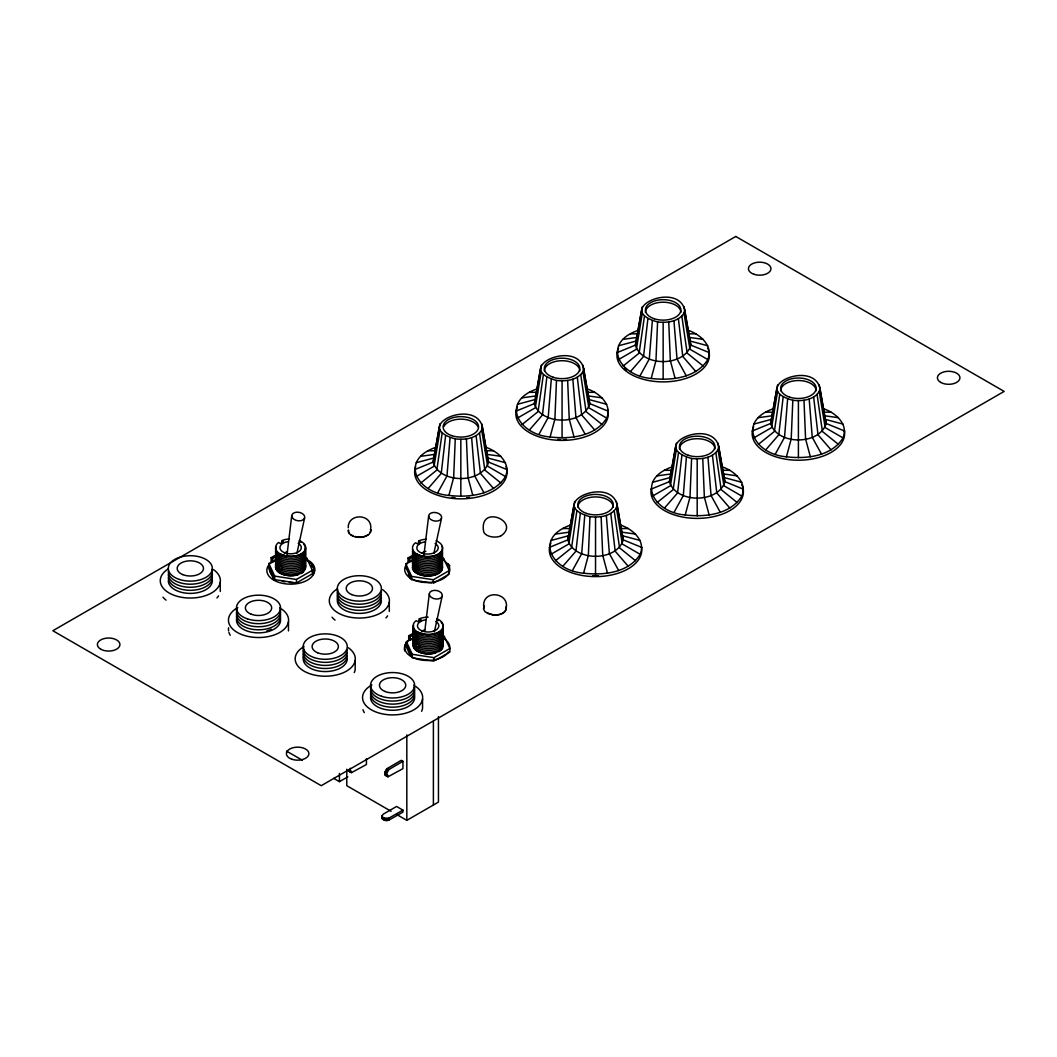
<?xml version="1.0" encoding="UTF-8"?>
<svg xmlns="http://www.w3.org/2000/svg" width="1057" height="1057" viewBox="0 0 1057 1057"><rect width="100%" height="100%" fill="white"/><g stroke="black" fill="none" stroke-linecap="round" stroke-linejoin="round"><path stroke-width="1.5" d="M483.617 605.582C483.459 588.987 510.28 592.686 506.026 608.7A11.27 6.514 0 0 1 492.298 614.844L485.123 611.897L483.525 609.109L484.41 605.912M439.276 426.869L433.106 462.094C439.606 484.027 482.071 484.027 488.572 462.094L482.415 426.869C475.227 397.485 410.195 426.328 455.263 438.893L453.664 477.553L448.881 495.416C417.053 493.024 398.449 459.927 436.369 447.137M540.497 368.417L534.34 403.642C540.84 425.588 583.305 425.588 589.806 403.642L583.636 368.417C576.448 339.033 511.416 367.876 556.484 380.454L554.899 419.114L550.102 436.977C518.287 434.572 499.67 401.475 537.59 388.685M573.977 504.638L567.807 539.863C574.308 561.795 616.773 561.795 623.273 539.863L617.116 504.638C609.929 475.254 544.897 504.097 589.965 516.662L588.366 555.321L583.583 573.185C551.754 570.793 533.151 537.696 571.071 524.906M641.586 309.899L635.416 345.124C641.916 367.07 684.381 367.07 690.882 345.124L684.725 309.899C677.537 280.515 612.505 309.357 657.573 321.936L655.974 360.596L651.191 378.459C619.362 376.054 600.759 342.957 638.679 330.167M675.608 446.424L669.438 481.648C675.938 503.594 718.416 503.594 724.917 481.648L718.747 446.424C711.559 417.039 646.527 445.882 691.595 458.461L689.996 497.12L685.213 514.97C653.398 512.579 634.781 479.482 672.701 466.692M776.829 388.249L770.672 423.474C777.172 445.407 819.637 445.407 826.138 423.474L819.968 388.249C812.78 358.852 747.748 387.708 792.816 400.273L791.217 438.932L786.434 456.796C754.619 454.404 736.002 421.307 773.922 408.517M450.057 437.651L446.979 475.954L437.73 492.747M551.292 379.212L548.2 417.515L538.964 434.308M584.759 515.42L581.68 553.723L572.432 570.516M652.367 320.694L649.289 358.997L640.04 375.79M686.389 457.205L683.311 495.522L674.062 512.315M787.61 399.031L784.532 437.334L775.283 454.127M445.592 435.669L441.231 473.417L428.164 488.506M546.813 377.23L542.466 414.965L529.385 430.067M580.293 513.438L575.933 551.186L562.866 566.275M647.901 318.712L643.541 356.447L630.474 371.549M681.924 455.237L677.563 492.972L664.496 508.073M783.145 397.049L778.784 434.797L765.717 449.886M287.028 554.661L291.719 515.856M423.936 554.925L428.64 516.12M424.769 631.227L429.274 594.034M500.384 536.203A11.27 6.514 0 0 1 483.485 530.561C479.601 503.608 522.211 522.237 500.225 536.375M442.156 433.093L436.818 470.101L420.818 482.983M543.39 374.654L538.053 411.649L522.039 424.544M576.871 510.861L571.533 547.87L555.52 560.752M644.479 316.135L639.141 353.13L623.128 366.026M678.502 452.647L673.164 489.655L657.15 502.537M779.722 394.472L774.385 431.481L758.371 444.363M348.242 527.773C347.74 513.266 371.284 513.266 370.796 527.773M440.003 430.093L434.057 466.229L416.194 476.548M541.237 371.641L535.278 407.791L517.428 418.11M574.704 507.862L568.758 544.011L550.895 554.317M642.312 313.123L636.367 349.272L618.504 359.578M676.348 449.648L670.389 485.797L652.526 496.103M777.569 391.473L771.61 427.609L753.747 437.928M414.621 469.638L433.106 462.094L440.003 423.646M535.555 397.947L541.237 365.193M549.323 547.407L567.807 539.863L574.704 501.414M616.931 352.681L635.416 345.124L642.312 306.675M650.953 489.193L669.438 481.648L676.348 443.2M752.174 431.018L770.672 423.474L777.569 385.025M296.925 553.234L304.548 518.26A6.58 4.281 9.6 0 0 296.594 512.183A6.58 4.281 9.6 0 0 293.608 519.093A6.58 4.281 9.6 0 0 304.548 518.26M433.832 553.498L441.456 518.525A6.58 4.281 9.6 0 0 433.515 512.447A6.58 4.281 9.6 0 0 430.516 519.357A6.58 4.281 9.6 0 0 441.456 518.525M434.48 631.412L442.09 596.439A6.58 4.281 9.6 0 0 434.15 590.361A6.58 4.281 9.6 0 0 431.15 597.271A6.58 4.281 9.6 0 0 442.09 596.439M349.418 533.151A11.27 6.514 0 0 1 348.546 529.953L348.242 530.852A11.27 6.514 0 0 0 365.154 536.48L369.276 534.102L371.033 530.363A11.27 6.514 0 0 0 370.584 528.751M381.96 815.964L383.281 814.128L396.573 806.451L402.942 810.138L402.942 812.106L388.725 820.192C385.845 821.302 380.797 819.915 381.96 815.964L382.119 818.607M381.96 817.933L382.119 817.259M448.881 495.416C468.78 497.768 493.923 495.112 505.497 476.548L487.634 466.229L481.675 430.093L482.415 426.869M505.497 476.548C511.337 462.636 497.398 450.85 485.322 447.137M483.617 608.647L484 606.956M550.102 436.977C570 439.329 595.144 436.66 606.718 418.11L588.855 407.791L582.909 371.641L583.636 368.417M606.718 418.11C612.571 404.197 598.632 392.398 586.556 388.685M583.583 573.185C603.481 575.537 628.624 572.881 640.198 554.317L622.335 544.011L616.376 507.862L617.116 504.638M651.191 378.459C671.089 380.811 696.233 378.142 707.807 359.578L689.944 349.272L683.985 313.123L684.725 309.899M640.198 554.317C646.038 540.404 632.099 528.619 620.023 524.906M707.807 359.578C713.647 345.679 699.708 333.88 687.631 330.167M685.213 514.97C705.111 517.322 730.255 514.667 741.829 496.103L723.966 485.797L718.007 449.648L718.747 446.424M741.829 496.103C747.669 482.203 733.73 470.405 721.654 466.692M786.434 456.796C806.332 459.148 831.476 456.479 843.05 437.928L825.187 427.609L819.241 391.473L819.968 388.249M843.05 437.928C848.903 424.016 834.964 412.217 822.875 408.517M350.382 768.254L350.065 771.227L351.558 772.614L366.435 764.515L366.435 758.622M384.88 772.482L387.126 768.584L401.237 760.313L402.942 761.291L402.942 768.65L388.064 776.75L385.197 775.098L384.88 772.482L386.571 773.473L387.404 776.551M386.571 773.473L388.831 769.562L402.942 761.291M370.412 532.53L370.796 530.852A11.27 6.514 0 0 0 370.412 529.161M455.263 438.893C464.538 439.989 476.284 438.747 481.675 430.093M556.484 380.454C565.772 381.551 577.505 380.309 582.909 371.641M657.573 321.936C666.861 323.032 678.594 321.79 683.985 313.123M589.965 516.662C599.253 517.758 610.986 516.516 616.376 507.862M691.595 458.461C700.883 459.557 712.616 458.315 718.007 449.648M792.816 400.273C802.104 401.369 813.837 400.127 819.241 391.473M414.503 567.794L415.573 566.935M414.503 569.551L415.573 568.692M414.516 568.124L415.586 567.318L417.304 568.309M271.147 561.611L271.147 557.66L274.569 555.691L276.088 556.563L276.088 560.078L270.024 563.579M271.147 557.66L272.666 558.545L276.088 556.563M306.53 560.078L306.53 557.752L312.344 570.291L312.344 573.806L296.436 582.988L274.714 579.619L268.888 567.081L268.888 563.566L276.842 558.981M268.888 563.566L274.714 576.118L296.436 579.474L312.344 570.291M408.055 557.937L411.477 555.956L412.996 556.841L409.574 558.809L408.055 557.937L408.055 561.875M410.975 578.496L405.796 567.345L405.796 563.843L412.428 560.012M410.724 561.663L412.996 560.342M405.796 563.843L411.622 576.382L433.357 579.751L449.265 570.555L443.438 558.017L443.438 560.355M408.702 639.789L408.702 635.852L412.111 633.87L413.631 634.755L413.631 638.256L410.222 640.225L410.222 636.724L413.631 634.755M411.609 656.41L406.43 645.259L406.43 641.744L414.384 637.16M406.43 641.744L412.256 654.296L433.991 657.652L449.899 648.47L444.072 635.931M435.312 660.4L449.899 651.984L449.899 648.47M333.735 778.362L339.442 781.665L347.845 776.816M396.811 814.577L406.826 820.351L438.444 802.104L438.444 716.606M382.119 816.638L384.22 818.224L388.725 818.224L402.942 810.138M368.219 534.868L366.105 535.939A11.27 6.514 0 0 1 355.284 536.533M281.704 541.99L283.091 541.316M419.246 620.168L420.646 619.508M419.246 621.926L420.646 621.252M418.612 544.315L418.612 541.012L420.012 540.391A15.036 8.681 0 0 1 426.222 539.268M419.259 622.229L419.259 618.926L420.646 618.305A15.036 8.681 0 0 1 428.164 617.143M515.842 411.199L534.34 403.642L535.278 399.506L517.428 404.289M618.504 345.771L636.367 340.988M416.194 462.728L434.057 457.945M753.747 424.108L771.61 419.325M652.526 482.296L670.389 477.513M550.895 540.497L568.758 535.714M351.452 771.2L349.193 771.425L348.361 770.249L350.065 771.227M387.959 775.349L385.699 775.574M623.128 339.337L637.53 337.342M522.039 397.855L536.454 395.86M420.818 456.294L435.22 454.312M758.371 417.674L772.786 415.692M657.15 475.861L671.565 473.866M555.52 534.062L569.921 532.081M630.474 333.814L638.639 333.814M689.296 333.814L695.836 333.814M529.385 392.332L537.564 392.332M586.582 392.332L594.761 392.332M765.717 412.151L773.883 412.151M824.552 412.151L831.079 412.151M428.164 450.771L436.33 450.771M485.361 450.771L493.527 450.771M664.496 470.325L671.036 470.325M721.693 470.325L729.858 470.325M562.866 528.54L571.031 528.54M621.688 528.54L628.228 528.54M688.768 337.342L703.182 339.337M824.024 415.692L838.426 417.674M587.692 395.86L602.107 397.855M722.803 473.866L737.205 475.861M486.458 454.312L500.873 456.294M621.159 532.081L635.574 534.062M413.168 580.134L431.798 583.015M683.985 306.675L689.944 340.988L707.807 345.771M819.241 385.025L825.187 419.325L843.05 424.108M582.909 365.193L588.855 399.506L606.718 404.289M718.007 443.2L723.966 477.513L741.829 482.296M505.497 462.728L487.634 457.945L481.675 423.646M616.376 501.414L622.335 535.714L640.198 540.497M709.379 352.681L690.882 345.124L689.944 340.988M844.622 431.018L826.138 423.474L825.187 419.325M608.29 411.199L589.806 403.642L588.855 399.506M743.401 489.193L724.917 481.648L723.966 477.513M507.069 469.638L488.572 462.094L487.951 459.333M641.771 547.407L623.273 539.863L622.335 535.714M412.494 560.051A15.049 8.985 -1.8 0 0 416.894 566.327A2.154 1.387 53 0 1 418.598 568.825L420.012 569.472A15.049 8.364 1.7 0 0 442.566 562.694M276.088 557.449A15.049 8.985 -1.8 0 0 279.986 566.05A2.154 1.387 53 0 1 281.69 568.56L283.104 569.208A15.049 8.364 1.7 0 0 299.778 568.943A15.049 8.364 1.7 0 0 305.143 560.25M413.644 635.627A15.049 8.985 -1.8 0 0 417.541 644.242A2.154 1.387 53 0 1 419.246 646.739L420.646 647.386A15.049 8.364 1.7 0 0 437.321 647.122A15.049 8.364 1.7 0 0 442.685 638.428M487.303 613.377L494.887 615.161A11.27 6.514 0 0 0 505.775 610.325L505.761 607.075M418.612 541.012L420.342 542.003L417.304 543.76L415.586 542.769L414.516 543.575A15.036 8.681 0 0 0 419.642 555.295A15.036 8.681 0 0 0 440.095 552.679A15.036 8.681 0 0 0 436.145 540.801M419.259 618.926L420.977 619.917L417.938 621.675L416.22 620.684L415.15 621.49A15.036 8.681 0 0 0 420.276 633.209A15.036 8.681 0 0 0 440.729 630.593A15.036 8.681 0 0 0 436.792 618.715M408.702 635.852L410.222 636.724M387.126 768.584L388.831 769.562M386.36 769.39L388.064 770.381M385.699 770.355L387.404 771.346M385.197 771.412L386.902 772.403M384.88 774.398L386.571 775.376M385.197 775.098L388.064 776.75M348.691 770.949L351.558 772.614M349.193 771.425L350.898 772.403M391.09 811.274L346.775 785.681L346.775 769.245M286.539 751.117L302.276 760.194M442.566 564.438A15.049 8.364 1.7 0 1 433.291 571.982A15.049 8.364 1.7 0 1 416.894 569.829A2.154 1.07 66.1 0 1 415.586 567.094L414.503 566.261A15.049 8.985 -1.8 0 1 412.494 561.809M442.685 640.172A15.049 8.364 1.7 0 1 435.695 649.447A15.049 8.364 1.7 0 1 417.541 647.743A2.154 1.07 66.1 0 1 416.233 645.008L415.15 644.175A15.049 8.985 -1.8 0 1 413.644 637.384M305.143 561.994A15.049 8.364 1.7 0 1 298.14 571.269A15.049 8.364 1.7 0 1 279.986 569.564A2.154 1.07 66.1 0 1 278.678 566.829L277.595 565.997A15.049 8.985 -1.8 0 1 276.088 559.206M838.426 444.363L822.425 431.481L817.087 394.472M703.182 366.026L687.169 353.13L681.831 316.135M737.205 502.537L721.191 489.655L715.853 452.647M602.107 424.544L586.093 411.649L580.755 374.654M635.574 560.752L619.561 547.87L614.223 510.861M500.873 482.983L484.859 470.101L479.521 433.093M831.079 449.886L818.012 434.797L813.652 397.049M695.836 371.549L682.769 356.447L678.409 318.712M729.858 508.073L716.791 492.972L712.431 455.237M594.761 430.067L581.68 414.965L577.32 377.23M628.228 566.275L615.161 551.186L610.801 513.438M493.527 488.506L480.459 473.417L476.099 435.669M821.514 454.127L812.265 437.334L809.186 399.031M686.27 375.79L677.022 358.997L673.943 320.694M720.293 512.315L711.044 495.522L707.965 457.205M585.182 434.308L575.933 417.515L572.854 379.212M618.662 570.516L609.413 553.723L606.335 515.42M483.961 492.747L474.712 475.954L471.633 437.651M408.385 574.678L410.327 578.853M406.43 647.016L410.314 655.38M268.888 568.825L274.067 579.976M810.362 456.796L805.579 438.932L803.981 400.273M675.119 378.459L670.336 360.596L668.737 321.936M709.141 514.97L704.358 497.12L702.76 458.461M574.03 436.977L569.247 419.114L567.649 380.454M607.511 573.185L602.728 555.321L601.129 516.662M472.809 495.416L468.026 477.553L466.428 438.893M798.405 400.695L798.405 457.707M697.184 458.883L697.184 515.882M663.149 322.359L663.149 379.357M595.54 517.084L595.54 574.096M562.073 380.877L562.073 437.889M460.839 439.316L460.839 496.328M449.265 570.555L449.265 574.07L433.357 583.253L433.357 579.751M433.991 657.652L433.991 661.167L412.256 657.798L412.256 654.296M433.396 721.165L433.396 805.011M422.549 699.113L422.549 708.322A30.058 17.361 0 0 1 421.624 711.295M415.586 567.318L415.586 569.657M411.622 576.382L411.622 579.897M409.574 558.809L409.574 562.311M406.826 734.866L406.826 820.351M389.293 602.252L389.293 611.448M388.725 818.224L388.725 820.192M387.642 818.488L387.642 820.443M386.466 818.567L386.466 820.536M385.303 818.488L385.303 820.443M384.22 818.224L384.22 820.192M382.568 817.272L382.568 819.241M355.178 660.414L355.178 669.623A30.058 17.361 0 0 1 354.24 672.596M339.442 773.433L339.442 781.665M296.436 579.474L296.436 582.988M288.469 621.727L288.469 630.923M274.714 576.118L274.714 579.619M272.666 558.545L272.666 562.047M220.266 582.248L220.266 591.458M352.853 535.701A11.27 6.514 0 0 1 350.858 534.551M444.521 561.161A22.554 13.014 0 0 1 449.04 572.894M448.445 573.977A22.554 13.014 0 0 1 415.15 580.504A22.554 13.014 0 0 1 411.318 560.329M306.002 559.206A22.554 13.014 0 0 1 312.7 575.034M292.274 582.552A22.554 13.014 0 0 1 289.327 582.433M285.033 581.852A22.554 13.014 0 0 1 282.285 581.205M272.746 576.039A22.554 13.014 0 0 1 271.081 573.977M270.486 572.894A22.554 13.014 0 0 1 269.72 569.525M448.445 651.918A22.554 13.014 0 0 1 434.506 659.793M433.093 660.044A22.554 13.014 0 0 1 408.24 654.455A22.554 13.014 0 0 1 409.984 639.089M444.521 639.089A22.554 13.014 0 0 1 449.806 647.465M435.101 543.536A10.702 6.183 0 0 1 433.661 552.97A10.702 6.183 0 0 1 417.832 550.525A10.702 6.183 0 0 1 424.755 541.937M442.051 546.482A15.049 8.364 1.7 0 1 435.048 555.757A15.049 8.364 1.7 0 1 416.894 554.053M422.007 553.088A6.368 3.673 0 0 1 425.879 551.371M418.598 568.825A2.154 1.387 53 0 1 416.894 569.829A15.049 8.985 -1.8 0 1 412.494 563.566M415.586 567.094A2.154 1.07 66.1 0 1 416.894 566.327A15.049 8.364 1.7 0 0 433.291 568.481A15.049 8.364 1.7 0 0 442.566 560.937M416.207 565.997A2.154 1.242 60 0 0 416.352 568.719A2.154 1.242 60 0 0 418.598 569.498L418.744 569.155A2.154 1.242 60 0 0 418.347 567.239L418.043 566.777A2.154 1.242 60 0 0 417.277 566.103M435.735 621.45A10.702 6.183 0 0 1 434.308 630.884A10.702 6.183 0 0 1 418.466 628.439A10.702 6.183 0 0 1 425.403 619.851M422.02 631.888A6.368 3.673 0 0 1 424.98 629.655M433.687 631.003A6.368 3.673 0 0 1 434.321 631.888M441.192 622.348A15.049 8.364 1.7 0 1 437.321 633.09A15.049 8.364 1.7 0 1 417.541 631.954M419.246 646.739A2.154 1.387 53 0 1 417.541 647.743A15.049 8.985 -1.8 0 1 413.644 639.141M416.233 645.008A2.154 1.07 66.1 0 1 417.541 644.242A15.049 8.364 1.7 0 0 435.695 645.946A15.049 8.364 1.7 0 0 442.685 636.671M417.911 644.017A2.154 1.242 60 0 0 416.603 645.893A2.154 1.242 60 0 0 419.233 647.399L419.378 647.069A2.154 1.242 60 0 0 418.995 645.153L418.678 644.691A2.154 1.242 60 0 0 418.308 644.308M298.18 543.272A10.702 6.183 0 0 1 296.753 552.705A10.702 6.183 0 0 1 280.911 550.248A10.702 6.183 0 0 1 287.848 541.673M299.237 540.537A15.036 8.681 0 0 1 303.174 552.415A15.036 8.681 0 0 1 282.721 555.031A15.036 8.681 0 0 1 277.595 543.298L278.665 542.492L280.382 543.496L283.421 541.739L281.704 540.748L283.104 540.127A15.036 8.681 0 0 1 289.314 538.991M284.465 553.709A6.368 3.673 0 0 1 287.438 551.477M303.636 544.17A15.049 8.364 1.7 0 1 299.778 554.912A15.049 8.364 1.7 0 1 279.986 553.776M281.69 568.56A2.154 1.387 53 0 1 279.986 569.564A15.049 8.985 -1.8 0 1 276.088 560.95M278.678 566.829A2.154 1.07 66.1 0 1 279.986 566.05A15.049 8.364 1.7 0 0 298.14 567.768A15.049 8.364 1.7 0 0 305.143 558.492M415.692 686.429A30.058 17.361 0 0 1 412.362 710.634A30.058 17.361 0 0 1 370.373 709.234A30.058 17.361 0 0 1 371.892 684.962M364.335 712.643A30.058 17.361 0 0 1 362.987 709.709M413.882 688.12A22.025 12.71 0 0 1 392.609 704.121A22.025 12.71 0 0 1 371.337 688.12M413.882 691.186A22.025 12.71 0 0 1 392.609 707.186A22.025 12.71 0 0 1 371.337 691.186M413.882 685.055A22.025 12.71 0 0 1 392.609 701.055A22.025 12.71 0 0 1 371.337 685.055M413.882 694.251A22.025 12.71 0 0 1 392.609 710.264A22.025 12.71 0 0 1 371.337 694.251M271.358 629.232A20.294 11.719 0 0 1 266.853 630.844M281.611 609.043A30.058 17.361 0 0 1 278.282 633.249A30.058 17.361 0 0 1 236.292 631.848A30.058 17.361 0 0 1 237.812 607.577M230.241 635.257A30.058 17.361 0 0 1 228.907 632.324M228.576 630.831A30.058 17.361 0 0 1 228.589 627.792M279.801 610.735A22.025 12.71 0 0 1 258.529 626.735A22.025 12.71 0 0 1 237.257 610.735M279.801 613.8A22.025 12.71 0 0 1 258.529 629.8A22.025 12.71 0 0 1 237.257 613.8M279.801 607.656A22.025 12.71 0 0 1 258.529 623.67A22.025 12.71 0 0 1 237.257 607.656M279.801 616.865A22.025 12.71 0 0 1 258.529 632.866A22.025 12.71 0 0 1 237.257 616.865M348.321 647.73A30.058 17.361 0 0 1 345.48 671.684A30.058 17.361 0 0 1 303.914 671.089A30.058 17.361 0 0 1 303.134 647.082M347.251 652.711A22.025 12.71 0 0 1 322.359 665.315A22.025 12.71 0 0 1 303.967 649.421M347.251 655.776A22.025 12.71 0 0 1 322.359 668.381A22.025 12.71 0 0 1 303.967 652.486M347.251 649.645A22.025 12.71 0 0 1 322.359 662.25A22.025 12.71 0 0 1 303.967 646.356M347.251 658.855A22.025 12.71 0 0 1 322.359 671.459A22.025 12.71 0 0 1 303.967 655.565M213.408 569.564A30.058 17.361 0 0 1 210.568 593.519A30.058 17.361 0 0 1 169.001 592.924A30.058 17.361 0 0 1 168.222 568.917M218.535 595.884A30.058 17.361 0 0 1 216.949 597.958M166.028 600.112A30.058 17.361 0 0 1 163.029 597.179M212.008 572.339A22.025 12.71 0 0 1 192.242 587.216A22.025 12.71 0 0 1 168.301 574.546M212.008 575.404A22.025 12.71 0 0 1 192.242 590.282A22.025 12.71 0 0 1 168.301 577.624M212.008 569.274A22.025 12.71 0 0 1 192.242 584.151A22.025 12.71 0 0 1 168.301 571.48M212.008 578.483A22.025 12.71 0 0 1 192.242 593.347A22.025 12.71 0 0 1 168.301 580.689M382.436 589.568A30.058 17.361 0 0 1 379.595 613.522A30.058 17.361 0 0 1 338.029 612.915A30.058 17.361 0 0 1 337.249 588.921M387.562 615.874A30.058 17.361 0 0 1 385.977 617.949M335.056 620.115A30.058 17.361 0 0 1 332.057 617.182M381.366 594.549A22.025 12.71 0 0 1 357.425 607.207A22.025 12.71 0 0 1 337.659 592.343M381.366 597.615A22.025 12.71 0 0 1 357.425 610.285A22.025 12.71 0 0 1 337.659 595.408M381.366 591.484A22.025 12.71 0 0 1 357.425 604.142A22.025 12.71 0 0 1 337.659 589.264M381.366 600.68A22.025 12.71 0 0 1 357.425 613.351A22.025 12.71 0 0 1 337.659 598.473M305.143 564.689A15.036 8.681 0 0 1 290.622 575.616A15.036 8.681 0 0 1 276.088 564.689M303.636 571.824A15.049 8.364 1.7 0 1 301.258 573.515M298.14 574.77A15.049 8.364 1.7 0 1 279.986 573.066A15.036 8.958 -1.6 0 1 276.088 564.491M311.207 565.323A23.782 13.728 0 0 1 312.964 567.503M313.585 568.64A23.782 13.728 0 0 1 314.299 570.991M307.428 560.725A23.782 13.728 0 0 1 309.265 578.959A23.782 13.728 0 0 1 278.136 582.116A23.782 13.728 0 0 1 269.073 564.636M305.143 549.719A15.049 8.364 1.7 0 1 298.14 558.994A15.049 8.364 1.7 0 1 279.986 557.29A15.049 8.985 -1.8 0 1 276.088 548.675M305.143 547.962A15.049 8.364 1.7 0 1 298.14 557.237A15.049 8.364 1.7 0 1 279.986 555.533A15.049 8.985 -1.8 0 1 276.088 546.931M305.143 551.477A15.049 8.364 1.7 0 1 298.14 560.752A15.049 8.364 1.7 0 1 279.986 559.034A15.049 8.985 -1.8 0 1 276.088 550.433M276.088 552.19A15.049 8.985 -1.8 0 0 279.986 560.791A15.049 8.364 1.7 0 0 298.14 562.496A15.049 8.364 1.7 0 0 305.143 553.234M276.088 553.934A15.049 8.985 -1.8 0 0 279.986 562.549A15.049 8.364 1.7 0 0 298.14 564.253A15.049 8.364 1.7 0 0 305.143 554.978M305.143 563.843A15.049 8.337 1.9 0 1 298.14 573.066A15.049 8.337 1.9 0 1 279.986 571.308A15.049 8.985 -1.8 0 1 276.088 562.707M276.088 555.691A15.049 8.985 -1.8 0 0 279.986 564.306A15.049 8.364 1.7 0 0 298.14 566.01A15.049 8.364 1.7 0 0 305.143 556.735M299.237 541.409A15.049 8.985 -1.8 0 1 301.245 542.386M442.685 642.867A15.036 8.681 0 0 1 428.164 653.794A15.036 8.681 0 0 1 413.644 642.867M442.698 648.02A15.049 8.364 1.7 0 1 438.8 651.693M435.695 652.962A15.049 8.364 1.7 0 1 417.541 651.244A15.036 8.958 -1.6 0 1 413.644 642.669M404.752 651.006A23.782 13.728 0 0 1 407.579 641.758M442.685 627.898A15.049 8.364 1.7 0 1 435.695 637.173A15.049 8.364 1.7 0 1 417.541 635.468A15.049 8.985 -1.8 0 1 413.644 626.867M442.685 626.154A15.049 8.364 1.7 0 1 435.695 635.416A15.049 8.364 1.7 0 1 417.541 633.711A15.049 8.985 -1.8 0 1 413.644 625.11M442.685 629.655A15.049 8.364 1.7 0 1 435.695 638.93A15.049 8.364 1.7 0 1 417.541 637.226A15.049 8.985 -1.8 0 1 413.644 628.611M413.644 630.368A15.049 8.985 -1.8 0 0 417.541 638.97A15.049 8.364 1.7 0 0 435.695 640.687A15.049 8.364 1.7 0 0 442.685 631.412M413.644 632.126A15.049 8.985 -1.8 0 0 417.541 640.727A15.049 8.364 1.7 0 0 435.695 642.431A15.049 8.364 1.7 0 0 442.685 633.169M442.698 642.022A15.049 8.337 1.9 0 1 435.695 651.244A15.049 8.337 1.9 0 1 417.541 649.5A15.049 8.985 -1.8 0 1 413.644 640.886M413.644 633.87A15.049 8.985 -1.8 0 0 417.541 642.484A15.049 8.364 1.7 0 0 435.695 644.189A15.049 8.364 1.7 0 0 442.685 634.913M436.792 619.6A15.049 8.985 -1.8 0 1 438.8 620.565M442.566 567.199A15.036 8.681 0 0 1 427.53 575.88A15.036 8.681 0 0 1 412.494 567.199A15.036 8.958 -1.6 0 0 416.894 573.343A15.049 8.364 1.7 0 0 442.051 570.106M448.115 563.843A23.782 13.728 0 0 1 449.872 566.01M442.566 552.164A15.049 8.364 1.7 0 1 433.291 559.708A15.049 8.364 1.7 0 1 416.894 557.554A15.049 8.985 -1.8 0 1 412.494 551.292M442.566 550.42A15.049 8.364 1.7 0 1 433.291 557.951A15.049 8.364 1.7 0 1 416.894 555.797A15.049 8.985 -1.8 0 1 412.494 549.534M412.494 554.793A15.049 8.985 -1.8 0 0 416.894 561.056A15.049 8.364 1.7 0 0 433.291 563.222A15.049 8.364 1.7 0 0 442.566 555.678M442.566 553.921A15.049 8.364 1.7 0 1 433.291 561.465A15.049 8.364 1.7 0 1 416.894 559.312A15.049 8.985 -1.8 0 1 412.494 553.036M442.566 566.288A15.049 8.337 1.9 0 1 433.291 573.766A15.049 8.337 1.9 0 1 416.894 571.586A15.049 8.985 -1.8 0 1 412.494 565.31M412.494 556.55A15.049 8.985 -1.8 0 0 416.894 562.813A15.049 8.364 1.7 0 0 433.291 564.966A15.049 8.364 1.7 0 0 442.566 557.435M412.494 558.294A15.049 8.985 -1.8 0 0 416.894 564.57A15.049 8.364 1.7 0 0 433.291 566.724A15.049 8.364 1.7 0 0 442.566 559.179M598.46 575.669A44.685 25.791 0 0 1 592.633 575.669M641.52 547.143A46.217 26.689 0 0 1 591.92 576.527A46.217 26.689 0 0 1 550.895 543.021M577.822 507.149A17.718 10.226 0 0 1 595.54 496.922A17.718 10.226 0 0 1 613.258 507.149M469.572 497.451A44.685 25.791 0 0 1 466.679 497.728M455.012 497.728A44.685 25.791 0 0 1 452.119 497.451M506.052 466.599A46.217 26.689 0 0 1 460.839 498.838A46.217 26.689 0 0 1 415.639 466.599M443.729 426.737A17.718 10.226 0 0 1 460.839 419.153A17.718 10.226 0 0 1 477.962 426.737M741.829 484.806A46.217 26.689 0 0 1 700.804 518.313A46.217 26.689 0 0 1 651.204 488.929M679.453 448.948A17.718 10.226 0 0 1 697.184 438.708A17.718 10.226 0 0 1 714.902 448.948M566.446 439.382A44.685 25.791 0 0 1 563.526 439.501M560.62 439.501A44.685 25.791 0 0 1 557.7 439.382M607.722 409.535A46.217 26.689 0 0 1 559.655 440.359A46.217 26.689 0 0 1 517.428 406.8M544.355 370.941A17.718 10.226 0 0 1 562.073 360.714A17.718 10.226 0 0 1 579.791 370.941M844.371 430.754A46.217 26.689 0 0 1 794.772 460.139A46.217 26.689 0 0 1 753.747 426.632M780.687 390.76A17.718 10.226 0 0 1 798.405 380.533A17.718 10.226 0 0 1 816.123 390.76M626.55 369.99A44.685 25.791 0 0 1 624.462 368.087M707.807 348.282A46.217 26.689 0 0 1 663.149 381.881A46.217 26.689 0 0 1 618.504 348.282M645.431 312.423A17.718 10.226 0 0 1 663.149 302.196A17.718 10.226 0 0 1 680.867 312.423M281.836 568.891L281.677 569.221A2.154 1.242 60 0 1 279.603 568.666A2.154 1.242 60 0 1 279.048 565.957A2.154 1.242 60 0 1 281.122 566.512L281.439 566.962A2.154 1.242 60 0 1 281.836 568.891M735.764 236.464L52.85 630.738L321.236 785.695L1004.15 391.407L735.764 236.464M754.051 274.318A11.27 6.514 0 0 0 770.949 268.676A11.27 6.514 0 0 0 754.051 263.048A11.27 6.514 0 0 0 754.051 274.318M100.679 649.157A11.27 6.514 0 0 0 119.547 646.237A11.27 6.514 0 0 0 105.74 638.256A11.27 6.514 0 0 0 100.679 649.157M940.69 382.396A11.27 6.514 0 0 0 959.558 379.476A11.27 6.514 0 0 0 945.751 371.509A11.27 6.514 0 0 0 940.69 382.396M291.996 759.296A11.27 6.514 0 0 0 308.908 753.654A11.27 6.514 0 0 0 291.996 748.026A11.27 6.514 0 0 0 291.996 759.296M384.92 691.437A13.146 7.597 0 0 0 405.69 686.033A13.146 7.597 0 0 0 387.206 678.343A13.146 7.597 0 0 0 384.92 691.437M381.59 696.286A22.025 12.71 0 0 0 414.635 685.266A22.025 12.71 0 0 0 381.59 674.26A22.025 12.71 0 0 0 381.59 696.286M250.839 614.051A13.146 7.597 0 0 0 271.609 608.647A13.146 7.597 0 0 0 253.125 600.957A13.146 7.597 0 0 0 250.839 614.051M247.51 618.9A22.025 12.71 0 0 0 280.554 607.881A22.025 12.71 0 0 0 247.51 596.875A22.025 12.71 0 0 0 247.51 618.9M317.549 652.737A13.146 7.597 0 0 0 338.319 647.333A13.146 7.597 0 0 0 319.835 639.657A13.146 7.597 0 0 0 317.549 652.737M314.22 657.586A22.025 12.71 0 0 0 347.251 646.58A22.025 12.71 0 0 0 314.22 635.561A22.025 12.71 0 0 0 314.22 657.586M182.636 574.572A13.146 7.597 0 0 0 203.406 569.181A13.146 7.597 0 0 0 184.922 561.492A13.146 7.597 0 0 0 182.636 574.572M179.307 579.421A22.025 12.71 0 0 0 212.338 568.415A22.025 12.71 0 0 0 179.307 557.409A22.025 12.71 0 0 0 179.307 579.421M351.664 594.576A13.146 7.597 0 0 0 372.434 589.172A13.146 7.597 0 0 0 353.95 581.482A13.146 7.597 0 0 0 351.664 594.576M343.776 597.403A22.025 12.71 0 0 0 380.612 591.695A22.025 12.71 0 0 0 353.646 576.131A22.025 12.71 0 0 0 343.776 597.403M586.688 513.491A17.718 10.226 0 0 0 613.258 504.638A17.718 10.226 0 0 0 586.688 495.773A17.718 10.226 0 0 0 586.688 513.491M451.986 435.722A17.718 10.226 0 0 0 478.557 426.869A17.718 10.226 0 0 0 451.986 418.004A17.718 10.226 0 0 0 451.986 435.722M688.318 455.29A17.718 10.226 0 0 0 714.902 446.424A17.718 10.226 0 0 0 688.318 437.572A17.718 10.226 0 0 0 688.318 455.29M553.207 377.283A17.718 10.226 0 0 0 579.791 368.417A17.718 10.226 0 0 0 553.207 359.565A17.718 10.226 0 0 0 553.207 377.283M789.539 397.102A17.718 10.226 0 0 0 816.123 388.249A17.718 10.226 0 0 0 789.539 379.384A17.718 10.226 0 0 0 789.539 397.102M654.296 318.765A17.718 10.226 0 0 0 680.867 309.899A17.718 10.226 0 0 0 654.296 301.047A17.718 10.226 0 0 0 654.296 318.765"/></g></svg>
